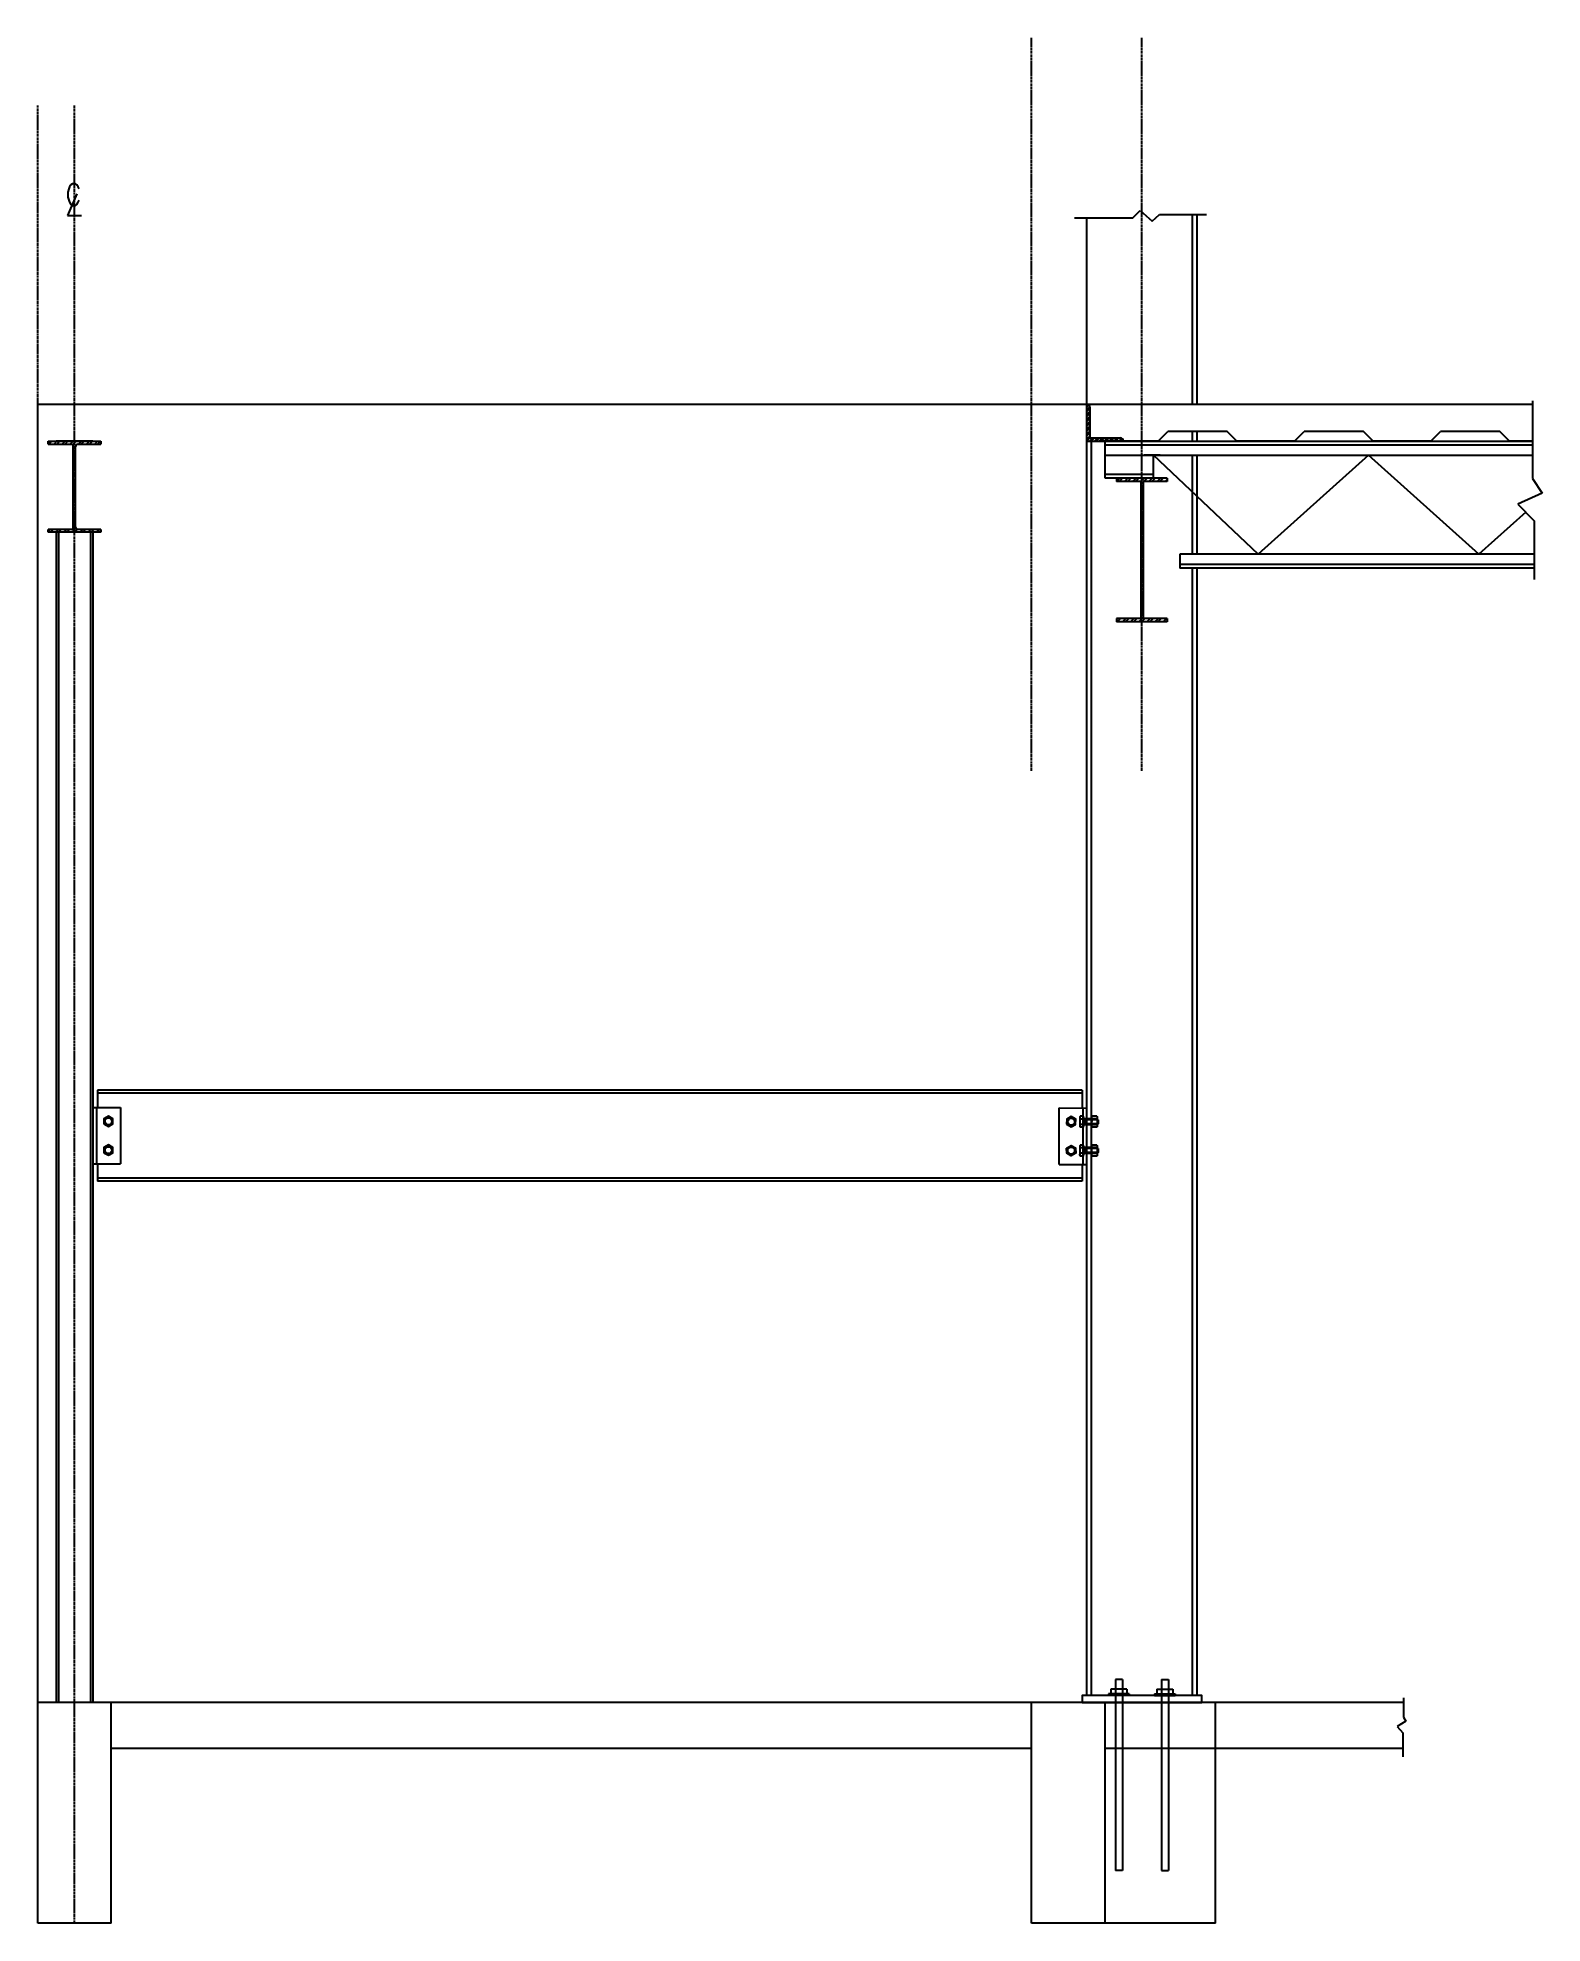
# Model space of a CAD drawing. Header units: millimetres. Extents: x 3787 to 7940, y 10135 to 15338.
import ezdxf

# ---------------------------------------------------------------- set-up
doc = ezdxf.new("R2010")
doc.units = ezdxf.units.MM
doc.header["$MEASUREMENT"] = 0
doc.linetypes.add('CENTER', pattern=[2, 1.25, -0.25, 0.25, -0.25])
doc.layers.get('0').update_dxf_attribs({"linetype": 'CONTINUOUS'})
for name, color, linetype in [('C-241-1', 241, 'CONTINUOUS'), ('CENTER', 1, 'CENTER'), ('L1', 1, 'CONTINUOUS'), ('LAYER131A', 131, 'CONTINUOUS'), ('Struc_Section_BP', 135, 'CONTINUOUS'), ('Struc_Section_Conc', 71, 'CONTINUOUS'), ('Struc_Section_Dim', 2, 'CONTINUOUS'), ('Struc_Section_MachineBolt', 133, 'CONTINUOUS'), ('Struc_Section_PreEngCol', 150, 'CONTINUOUS'), ('Struc_Section_Steel', 11, 'CONTINUOUS'), ('Structural_Section_StAngle', 2, 'CONTINUOUS'), ('Structural_Steel_Deck', 41, 'CONTINUOUS'), ('Structural_Steel_Joist', 21, 'CONTINUOUS'), ('Structural_SteelBeam', 22, 'CONTINUOUS'), ('TEXT', 4, 'CONTINUOUS')]:
    doc.layers.add(name, color=color, linetype=linetype)
doc.styles.add('ROMANS', font='ROMANS.SHX', dxfattribs={"width": 0.8})

# ---------------------------------------------------------------- blocks, each defined once
blk = doc.blocks.new('Hex Nut - 10 mm side')
at = {"color": 0, "linetype": 'Continuous'}
for p, q in [((-9.2, -6.8), (-9.2, 6.8)), ((-0.7, 9.1), (-8.5, 9.1)), ((-0.7, 4.5), (-8.5, 4.5)), ((0, -6.8), (0, 6.8)), ((-0.7, -4.5), (-8.5, -4.5)), ((-0.7, -9.1), (-8.5, -9.1))]:
    blk.add_line(p, q, dxfattribs=at)
for centre, radius, start, end in [((-5, 6.8), 4.19, 147.1328, 212.8672), ((6.6, 0), 15.7, 163.2214, 196.7786), ((-4.2, 6.8), 4.19, 327.1328, 32.8672), ((-15.7, 0), 15.7, 343.2214, 16.7787), ((-5, -6.8), 4.19, 147.1328, 212.8672), ((-4.2, -6.8), 4.19, 327.1328, 32.8672)]:
    blk.add_arc(centre, radius, start, end, dxfattribs=at)
blk = doc.blocks.new('outstandingconn1')
at = {"layer": 'Struc_Section_MachineBolt', "ltscale": 2}
for points in [[(1.2, 4.36), (1.69, 4.08), (2.18, 4.36), (2.18, 4.92), (1.69, 5.2), (1.2, 4.92)], [(1.2, 1.22), (1.69, 0.94), (2.18, 1.22), (2.18, 1.78), (1.69, 2.06), (1.2, 1.78)]]:
    blk.add_lwpolyline(points, close=True, dxfattribs=at)
for centre in [(1.69, 4.64), (1.69, 1.5)]:
    blk.add_circle(centre, 0.375, dxfattribs=at)
at = {"layer": 'Struc_Section_Steel', "color": 131, "ltscale": 2}
for p, q in [((0, 6.14), (3, 6.14)), ((0, 6.14), (0, 0)), ((0.38, 6.14), (0.38, 0)), ((3, 6.14), (3, 0)), ((0, 0), (3, 0))]:
    blk.add_line(p, q, dxfattribs=at)
blk = doc.blocks.new('CLMARK')
at = {"layer": 'TEXT'}
for p, q in [((1.5, 4.6), (-3.6, -7.6)), ((-3.6, -7.6), (4.1, -7.6))]:
    blk.add_line(p, q, dxfattribs=at)
at = {"layer": 'TEXT', "style": 'ROMANS', "width": 0.8}
blk.add_text('C', height=12, dxfattribs=at).set_placement((-4.6, -1.9))
blk = doc.blocks.new('W250x33')
at = {"layer": 'Struc_Section_Steel', "ltscale": 2}
h = blk.add_hatch(dxfattribs=at)
h.set_pattern_fill('STEEL', color=251, scale=5, style=0)
h.set_pattern_definition([(45, (-104.86703, 26.1269), (-0.4419417, 0.4419417), []), (45, (-104.86703, 26.4394), (-0.4419417, 0.4419417), [])])
h.paths.add_polyline_path([(2.88, 9.56), (2.88, 9.88), (-2.87, 9.88), (-2.87, 9.56), (-0.37, 9.56, -0.414214), (-0.12, 9.31), (-0.12, 0.56, -0.414214), (-0.37, 0.31), (-2.87, 0.31), (-2.87, 0), (2.88, 0), (2.88, 0.31), (0.38, 0.31, -0.414214), (0.13, 0.56), (0.13, 9.31, -0.414214), (0.38, 9.56)])
at = {"layer": 'Struc_Section_Steel'}
for p, q in [((-2.87, 9.88), (2.88, 9.88)), ((-2.87, 9.56), (-2.87, 9.88)), ((-2.87, 9.56), (-0.37, 9.56)), ((-0.12, 0.56), (-0.12, 9.31)), ((0.13, 0.56), (0.13, 9.31)), ((0.38, 9.56), (2.88, 9.56)), ((2.88, 9.88), (2.88, 9.56)), ((-2.87, 0), (-2.87, 0.31)), ((-0.37, 0.31), (-2.87, 0.31)), ((2.88, 0), (-2.87, 0)), ((2.88, 0.31), (0.38, 0.31)), ((2.88, 0.31), (2.88, 0))]:
    blk.add_line(p, q, dxfattribs=at)
for centre, start, end in [((-0.37, 9.31), 0, 90), ((0.38, 9.31), 90, 180), ((-0.37, 0.56), 270, 0), ((0.38, 0.56), 180, 270)]:
    blk.add_arc(centre, 0.25, start, end, dxfattribs=at)
blk = doc.blocks.new('W410x39(W16x26)')
at = {"layer": 'Structural_SteelBeam'}
h = blk.add_hatch(dxfattribs=at)
h.set_pattern_fill('STEEL', color=131, scale=5, style=0)
h.set_pattern_definition([(45, (0, 0), (-0.44194174, 0.44194174), []), (45, (0, 0.3125), (-0.44194174, 0.44194174), [])])
h.paths.add_polyline_path([(1369.86, 1185.18), (1364.36, 1185.18), (1364.36, 1184.81), (1366.98, 1184.81), (1366.98, 1169.93), (1364.36, 1169.93), (1364.36, 1169.56), (1369.86, 1169.56), (1369.86, 1169.93), (1367.23, 1169.93), (1367.23, 1184.81), (1369.86, 1184.81)])
for p, q in [((1369.86, 1185.18), (1364.36, 1185.18)), ((1364.36, 1185.18), (1364.36, 1184.81)), ((1366.98, 1184.81), (1364.36, 1184.81)), ((1366.98, 1184.81), (1366.98, 1169.93)), ((1367.23, 1184.81), (1367.23, 1169.93)), ((1369.86, 1184.81), (1367.23, 1184.81)), ((1369.86, 1185.18), (1369.86, 1184.81)), ((1366.98, 1169.93), (1364.36, 1169.93)), ((1364.36, 1169.93), (1364.36, 1169.56)), ((1369.86, 1169.93), (1367.23, 1169.93)), ((1369.86, 1169.93), (1369.86, 1169.56)), ((1369.86, 1169.56), (1364.36, 1169.56))]:
    blk.add_line(p, q, dxfattribs=at)
blk = doc.blocks.new('steel_angle')
at = {"layer": 'Structural_Section_StAngle'}
h = blk.add_hatch(dxfattribs=at)
h.set_pattern_fill('STEEL', color=251, scale=3, style=0)
h.set_pattern_definition([(45, (-8868.7223, -3443.97915), (-0.265165043, 0.265165043), []), (45, (-8868.7223, -3443.79165), (-0.265165043, 0.265165043), [])])
h.paths.add_polyline_path([(0.37, 0.37), (0.37, 3.62, 0.414214), (0, 4), (0, 0), (4, 0, 0.414214), (3.62, 0.37)])
at = {"layer": 'Struc_Section_Dim', "ltscale": 2}
blk.add_line((0, 1.05), (0, 4), dxfattribs=at)
at = {"layer": 'Structural_Section_StAngle', "ltscale": 5}
for p, q in [((0, 0), (0, 4)), ((0.37, 0.37), (0.37, 3.62)), ((0, 0), (4, 0)), ((0.37, 0.37), (3.62, 0.37))]:
    blk.add_line(p, q, dxfattribs=at)
at = {"layer": 'Structural_Section_StAngle'}
blk.add_line((0, 4), (0, 4), dxfattribs=at)
at = {"layer": 'Structural_Section_StAngle', "ltscale": 5}
for centre, start in [((0, 3.62), 360), ((3.62, 0), 0)]:
    blk.add_arc(centre, 0.375, start, 90, dxfattribs=at)

msp = doc.modelspace()

# ---------------------------------------------------------------- linework, layer by layer
at = {"layer": 'C-241-1', "ltscale": 0.05}
for p, q in [((6663.1, 12358.3), (6663.1, 12335.6)), ((6673, 12362.1), (6664.2, 12362.1)), ((6673, 12354.5), (6664.2, 12354.5)), ((6673, 12339.4), (6664.2, 12339.4)), ((6673, 12331.8), (6664.2, 12331.8)), ((6673, 12362.1), (6673, 12331.8)), ((6673, 12358.9), (6673, 12362.1)), ((6674, 12358.9), (6673, 12358.9)), ((6673, 12335), (6673, 12331.8)), ((6674, 12335), (6673, 12335)), ((6674, 12358.9), (6674, 12335)), ((6677.7, 12355.1), (6677.7, 12338.7)), ((6711.5, 12355.1), (6711.5, 12338.7)), ((6714.2, 12352.4), (6711.5, 12355.1)), ((6714.2, 12341.4), (6711.5, 12338.7)), ((6714.2, 12352.4), (6714.2, 12341.4)), ((6673, 12282.7), (6664.2, 12282.7)), ((6673, 12282.7), (6673, 12252.4)), ((6673, 12279.5), (6673, 12282.7)), ((6674, 12279.5), (6673, 12279.5)), ((6674, 12279.5), (6673.9, 12255.6)), ((6663.1, 12278.9), (6663.1, 12256.2)), ((6673, 12275.1), (6664.2, 12275.1)), ((6673, 12260), (6664.2, 12260)), ((6673, 12252.4), (6664.2, 12252.4)), ((6673, 12255.6), (6673, 12252.4)), ((6673.9, 12255.6), (6673, 12255.6)), ((6677.6, 12275.8), (6677.6, 12259.4)), ((6711.4, 12275.7), (6711.4, 12259.3)), ((6714.1, 12273), (6711.4, 12275.7)), ((6714.1, 12262), (6711.4, 12259.3)), ((6714.1, 12273), (6714.1, 12262))]:
    msp.add_line(p, q, dxfattribs=at)
at = {"layer": 'C-241-1', "ltscale": 0.5}
for p, q in [((6711.5, 12355.1), (6674, 12355.1)), ((6711.5, 12338.7), (6674, 12338.7)), ((6711.5, 12352.4), (6677.7, 12352.4)), ((6711.5, 12341.4), (6677.7, 12341.4)), ((6711.4, 12259.3), (6673.9, 12259.4)), ((6711.4, 12275.7), (6674, 12275.8)), ((6711.4, 12273), (6677.6, 12273.1)), ((6711.4, 12262), (6677.6, 12262.1))]:
    msp.add_line(p, q, dxfattribs=at)
at = {"layer": 'C-241-1'}
for p, q in [((6793.6, 10781.2), (6749.3, 10781.2)), ((6749.3, 10781.2), (6749.3, 10768.7)), ((6761.9, 10807.7), (6761.9, 10781.2)), ((6781, 10807.7), (6761.9, 10807.7)), ((6781, 10807.7), (6781, 10781.2)), ((6793.6, 10781.2), (6793.6, 10768.7)), ((6876.3, 10781.2), (6920.6, 10781.2)), ((6876.3, 10781.2), (6876.3, 10768.7)), ((6888.9, 10807.7), (6888.9, 10781.2)), ((6888.9, 10807.7), (6908, 10807.7)), ((6908, 10807.7), (6908, 10781.2)), ((6920.6, 10781.2), (6920.6, 10768.7)), ((6799.9, 10768.7), (6743, 10768.7)), ((6743, 10768.7), (6743, 10763.9)), ((6799.9, 10763.9), (6743, 10763.9)), ((6799.9, 10768.7), (6799.9, 10763.9)), ((6870, 10768.7), (6926.9, 10768.7)), ((6870, 10768.7), (6870, 10763.9)), ((6870, 10763.9), (6926.9, 10763.9)), ((6926.9, 10768.7), (6926.9, 10763.9))]:
    msp.add_line(p, q, dxfattribs=at)
at = {"layer": 'C-241-1', "ltscale": 10}
for p, q in [((6761.9, 10781.2), (6761.9, 10281.3)), ((6781, 10781.2), (6781, 10281.3)), ((6888.9, 10781.2), (6888.9, 10281.3)), ((6908, 10781.2), (6908, 10281.3)), ((6781, 10281.3), (6761.9, 10281.3)), ((6888.9, 10281.3), (6908, 10281.3))]:
    msp.add_line(p, q, dxfattribs=at)
at = {"layer": 'C-241-1', "ltscale": 0.05}
for centre, radius, start, end in [((6670.1, 12358.3), 6.98, 147.0977, 212.8321), ((6689.4, 12346.9), 26.2, 163.1863, 196.7436), ((6670.1, 12335.6), 6.98, 147.0977, 212.8321), ((6670.1, 12278.9), 6.98, 147.0977, 212.8321), ((6689.3, 12267.5), 26.2, 163.1863, 196.7436), ((6670, 12256.2), 6.98, 147.0977, 212.8321)]:
    msp.add_arc(centre, radius, start, end, dxfattribs=at)
at = {"layer": 'CENTER', "ltscale": 5}
for p, q in [((6530.2, 13315.3), (6530.2, 15338.4)), ((6835, 13315.3), (6835, 15338.4)), ((3787, 14326.3), (3787, 15151.7)), ((3888.6, 10135.3), (3888.6, 15151.7))]:
    msp.add_line(p, q, dxfattribs=at)
at = {"layer": 'L1'}
for p, q in [((7913.2, 14336.6), (7913.2, 14122.3)), ((7913.2, 14122.3), (7940, 14082)), ((7940, 14082), (7872.9, 14050.8)), ((7872.9, 14050.8), (7917.7, 14005.2)), ((7917.7, 14005.2), (7917.7, 13843.6))]:
    msp.add_line(p, q, dxfattribs=at)
at = {"layer": 'LAYER131A'}
for p, q in [((3939.4, 14224.7), (3837.8, 14224.7)), ((3837.8, 13973.9), (3837.8, 10744.9)), ((3939.4, 13973.9), (3939.4, 10744.9))]:
    msp.add_line(p, q, dxfattribs=at)
at = {"layer": 'Struc_Section_BP', "ltscale": 2}
msp.add_lwpolyline([(6669.9, 10744.9), (7000.1, 10744.9), (7000.1, 10763.9), (6669.9, 10763.9)], close=True, dxfattribs=at)
at = {"layer": 'Struc_Section_Conc', "ltscale": 2}
for p, q in [((6721, 14224.9), (6798.4, 14224.9)), ((6879.6, 14224.9), (6721.7, 14224.9)), ((6879.6, 14224.9), (6906.2, 14251.4)), ((7070.6, 14251.4), (6906.2, 14251.4)), ((7097.2, 14224.9), (7070.6, 14251.4)), ((7097.2, 14224.9), (7174.6, 14224.9)), ((7255.9, 14224.9), (7098, 14224.9)), ((7255.9, 14224.9), (7282.4, 14251.4)), ((7446.9, 14251.4), (7282.4, 14251.4)), ((7473.4, 14224.9), (7446.9, 14251.4)), ((7473.4, 14224.9), (7550.8, 14224.9)), ((7632.1, 14224.9), (7474.2, 14224.9)), ((7632.1, 14224.9), (7658.7, 14251.4)), ((7823.1, 14251.4), (7658.7, 14251.4)), ((7849.7, 14224.9), (7823.1, 14251.4)), ((7849.7, 14224.9), (7913.2, 14224.9)), ((7913.2, 14224.9), (7850.4, 14224.9))]:
    msp.add_line(p, q, dxfattribs=at)
at = {"layer": 'Struc_Section_Dim', "ltscale": 2}
for p, q in [((6648.4, 14841), (6809.4, 14841)), ((6809.4, 14841), (6829.8, 14861.4)), ((6829.8, 14861.4), (6863.2, 14831.8)), ((6863.2, 14831.8), (6883.6, 14850.3)), ((6883.6, 14850.3), (7013.5, 14850.3)), ((7913.2, 14326.3), (6682.6, 14326.3)), ((3787, 10135.3), (3787, 10744.9)), ((7556.8, 10744.9), (3787, 10744.9)), ((3990.2, 10135.3), (3990.2, 10744.9)), ((6530.2, 10135.3), (6530.2, 10744.9)), ((7038.2, 10744.9), (6733.4, 10744.9)), ((6733.4, 10135.3), (6733.4, 10744.9)), ((7556.8, 10757.1), (7556.8, 10703.7)), ((7563.2, 10693), (7539.7, 10678.1)), ((7539.7, 10678.1), (7554.7, 10661)), ((7556.8, 10703.7), (7563.2, 10693)), ((6530.2, 10617.9), (3990.2, 10617.9)), ((7554.7, 10617.9), (6733.4, 10617.9)), ((7038.2, 10135.3), (7038.2, 10617.9)), ((7554.7, 10661), (7554.7, 10594.8)), ((3990.2, 10135.3), (3787, 10135.3)), ((6733.4, 10135.3), (6530.2, 10135.3)), ((7038.2, 10135.3), (6733.4, 10135.3))]:
    msp.add_line(p, q, dxfattribs=at)
at = {"layer": 'Struc_Section_Dim', "ltscale": 5}
msp.add_line((7038.2, 10617.9), (7038.2, 10744.9), dxfattribs=at)
at = {"layer": 'Struc_Section_MachineBolt', "ltscale": 2}
for points in [[(6627.1, 12340), (6639.4, 12332.6), (6652, 12339.6), (6652.2, 12353.9), (6639.9, 12361.3), (6627.4, 12354.3)], [(6627.1, 12274.5), (6639.4, 12281.9), (6651.9, 12275), (6652.2, 12260.6), (6639.9, 12253.2), (6627.3, 12260.2)]]:
    msp.add_lwpolyline(points, close=True, dxfattribs=at)
for centre in [(6639.7, 12347), (6639.6, 12267.6)]:
    msp.add_circle(centre, 9.52, dxfattribs=at)
at = {"layer": 'Struc_Section_PreEngCol', "ltscale": 5}
for p, q in [((6682.6, 10763.9), (6682.6, 14841)), ((6974.7, 14326.3), (6974.7, 14850.3)), ((6987.4, 14326.3), (6987.4, 14850.3)), ((6695.3, 10763.9), (6695.3, 14224.7)), ((6974.7, 14224.9), (6974.7, 14251.4)), ((6987.4, 14224.9), (6987.4, 14251.4)), ((6974.7, 13913), (6974.7, 14186.8)), ((6987.4, 13913), (6987.4, 14186.8)), ((6974.7, 10763.9), (6974.7, 13874.9)), ((6987.4, 10763.9), (6987.4, 13874.9)), ((6672.9, 12229.5), (6673, 12385))]:
    msp.add_line(p, q, dxfattribs=at)
at = {"layer": 'Struc_Section_Steel', "ltscale": 10}
for p in [(3787, 10744.9), (6682.6, 14326.3)]:
    msp.add_line(p, (3787, 14326.3), dxfattribs=at)
at = {"layer": 'Struc_Section_Steel', "ltscale": 4}
for p, q in [((3844.1, 13973.9), (3844.1, 10744.9)), ((3933, 13973.9), (3933, 10744.9))]:
    msp.add_line(p, q, dxfattribs=at)
at = {"layer": 'Struc_Section_Steel'}
for p, q in [((6669.9, 12434), (3952.1, 12434)), ((6669.9, 12426.1), (3952.1, 12426.1)), ((6669.9, 12191.1), (3952.1, 12191.1)), ((6669.9, 12183.2), (3952.1, 12183.2))]:
    msp.add_line(p, q, dxfattribs=at)
at = {"layer": 'Struc_Section_Steel', "ltscale": 2}
for p, q in [((3952.1, 12434), (3952.1, 12386.6)), ((6606.3, 12229.5), (6606.4, 12385.1)), ((6606.4, 12385.1), (6682.6, 12385)), ((6669.9, 12434), (6669.9, 12385)), ((3952.1, 12230.6), (3952.1, 12183.2)), ((6606.3, 12229.5), (6682.5, 12229.5)), ((6669.9, 12229.5), (6669.9, 12183.2))]:
    msp.add_line(p, q, dxfattribs=at)
at = {"layer": 'Structural_Steel_Deck'}
for p, q in [((7473.4, 14224.9), (7550.8, 14224.9)), ((7849.7, 14224.9), (7913.2, 14224.9))]:
    msp.add_line(p, q, dxfattribs=at)
at = {"layer": 'Structural_Steel_Joist'}
for p, q in [((6733.4, 14123.3), (6733.4, 14224.9)), ((6733.4, 14224.9), (7913.2, 14224.9)), ((6733.4, 14215.4), (7913.2, 14215.4)), ((6733.4, 14186.8), (7913.2, 14186.8)), ((6885.6, 14186.8), (6841.1, 14186.8)), ((7155.4, 13913), (6866.5, 14186.8)), ((6866.5, 14123.3), (6866.5, 14186.8)), ((7460.2, 14186.8), (7155.4, 13913)), ((7765, 13913), (7460.2, 14186.8)), ((6866.5, 14132.8), (6733.4, 14132.8)), ((6866.5, 14123.3), (6733.4, 14123.3)), ((7894.2, 14029), (7765, 13913)), ((7917.7, 13913), (6939.5, 13913)), ((6939.5, 13913), (6939.5, 13874.9)), ((7917.7, 13884.4), (6939.5, 13884.4)), ((7917.7, 13874.9), (6939.5, 13874.9))]:
    msp.add_line(p, q, dxfattribs=at)

# ---------------------------------------------------------------- block references
at = {"layer": 'C-241-1', "ltscale": 0.05, "xscale": -1.666663333312499, "yscale": 1.666663333312499, "zscale": 1.666663333333333, "rotation": 179.9649264815121}
for p in [(6711.5, 12346.9), (6711.4, 12267.5)]:
    msp.add_blockref('Hex Nut - 10 mm side', p, dxfattribs=at)
at = {"layer": 'Struc_Section_Dim', "ltscale": 2, "xscale": 4.9609375, "yscale": 4.9609375, "zscale": 4.9609375}
msp.add_blockref('CLMARK', (3887.2, 14885.1), dxfattribs=at)
at = {"layer": 'Struc_Section_Dim', "xscale": 25.4, "yscale": 25.4, "zscale": 25.4}
for name, p in [('steel_angle', (6682.6, 14224.7)), ('outstandingconn1', (3939.4, 12230.6))]:
    msp.add_blockref(name, p, dxfattribs=at)
at = {"layer": 'Struc_Section_Steel', "ltscale": 2, "xscale": 25.4, "yscale": 25.4, "zscale": 25.4}
for name, p in [('W250x33', (3888.3, 13973.9)), ('W410x39(W16x26)', (-27889.6, -15980.5))]:
    msp.add_blockref(name, p, dxfattribs=at)

doc.saveas('drawing.dxf')
